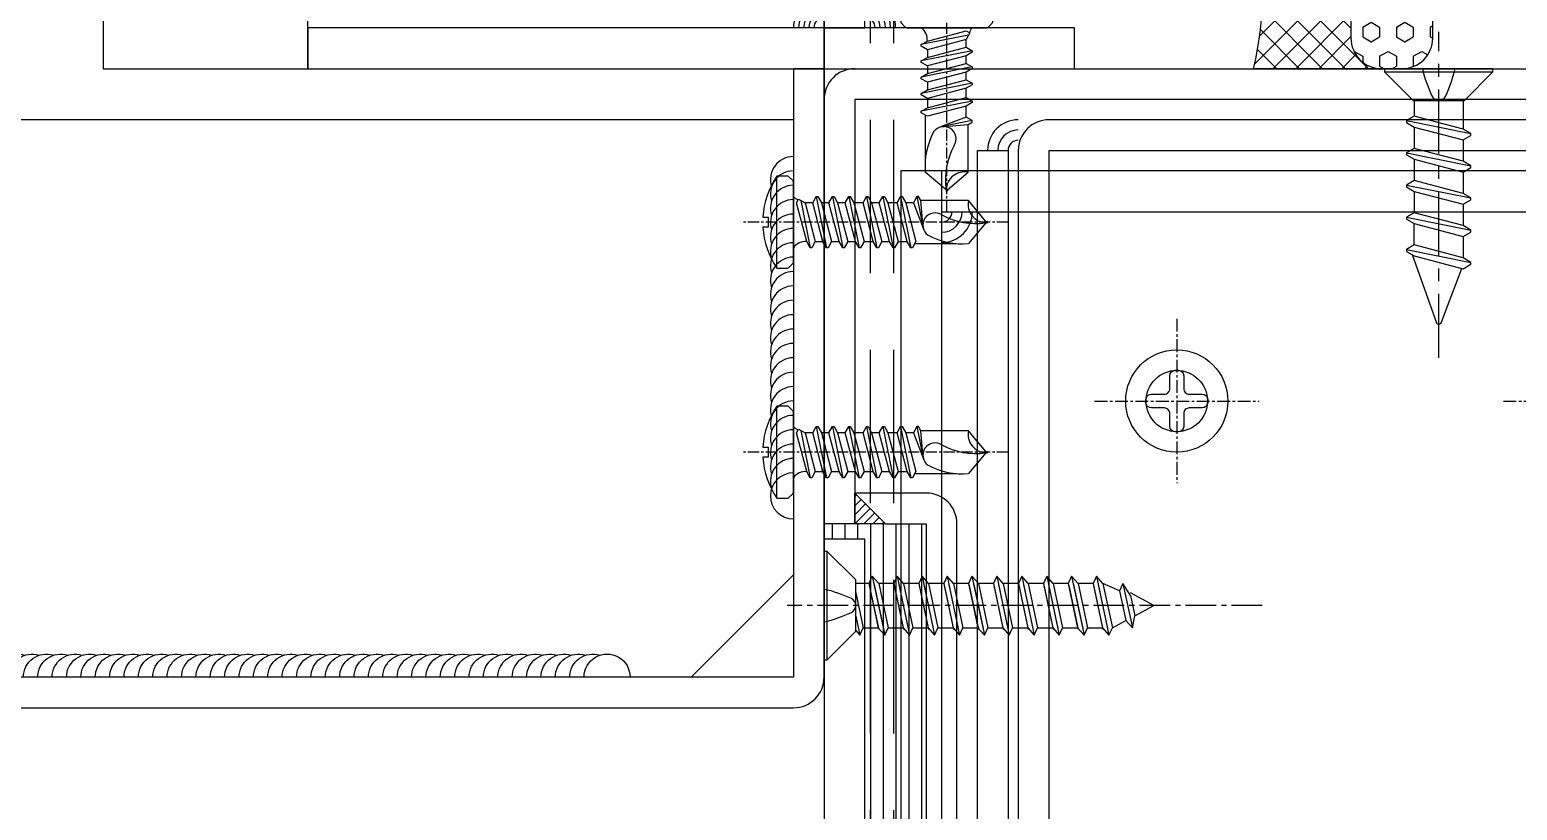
# Model space of a CAD drawing. Extents: x -3378 to 102197, y -3799 to 48702.
# Drawn here: x 58868.9 to 59014.4, y 32145.6 to 32221.9 of the extents above; entities that cross this region are included whole.
import ezdxf

# ---------------------------------------------------------------- set-up
doc = ezdxf.new("R2010")
doc.units = 0
for name, pattern in [('CEN1', [9, 6, -1, 1, -1]), ('CENTER', [2, 1.25, -0.25, 0.25, -0.25]), ('HIDDEN', [0.375, 0.25, -0.125])]:
    doc.linetypes.add(name, pattern=pattern)
for name, color, linetype in [('24WELD', 55, 'Continuous'), ('ARR', 6, 'Continuous'), ('BCM-draft', 252, 'Continuous'), ('CENTER', 4, 'CENTER'), ('CL', 14, 'CENTER'), ('填縫物 SEALANT', 1, 'Continuous'), ('泡棉', 8, 'Continuous'), ('矽利康', 9, 'Continuous'), ('螺絲 固定五金 FASTENERS', 124, 'Continuous'), ('螺絲、螺栓', 4, 'Continuous'), ('視覺模型鋁擠型暫替', 4, 'Continuous'), ('視覺模型鋁擠型暫替-RefEdit0', 4, 'Continuous'), ('金屬面材 METAL PANEL', 2, 'Continuous'), ('隱藏線 HIDDEN', 8, 'HIDDEN')]:
    doc.layers.add(name, color=color, linetype=linetype)

# ---------------------------------------------------------------- blocks, each defined once
blk = doc.blocks.new('*U654')
for centre, end in [((-143.924401620545, 4.666175967334347), 286.3529120053379), ((-141.4257144888547, 4.585165980754586), 286.3529120053379), ((-138.9270273571645, 4.504155994174824), 286.3529120053379), ((-136.4283402254743, 4.423146007595062), 286.3529120053379), ((-133.929653093784, 4.342136021015301), 286.3529120053379), ((-131.4309659620938, 4.26112603443554), 286.3529120053379), ((-128.9322788304036, 4.180116047855778), 286.3529120053379), ((-126.4335916987134, 4.099106061276017), 286.3529120053379), ((-123.9349045670231, 4.018096074696255), 286.3529120053379), ((-121.4362174353329, 3.937086088116495), 286.3529120053379), ((-118.9375303036427, 3.856076101536733), 286.3529120053379), ((-116.4388431719524, 3.775066114956972), 286.3529120053379), ((-113.9401560402622, 3.69405612837721), 286.3529120053379), ((-111.441468908572, 3.613046141797449), 286.3529120053379), ((-108.9427817768818, 3.532036155217687), 286.3529120053379), ((-106.4440946451915, 3.451026168637926), 286.3529120053379), ((-103.9454075135013, 3.370016182058165), 286.3529120053379), ((-101.4467203818111, 3.289006195478403), 286.3529120053379), ((-98.94803325012084, 3.207996208898642), 286.3529120053379), ((-96.44934611843061, 3.12698622231888), 286.3529120053379), ((-93.95065898674038, 3.045976235739119), 286.3529120053379), ((-91.45197185505015, 2.964966249159357), 286.3529120053379), ((-88.95328472335991, 2.883956262579596), 286.3529120053379), ((-86.4545975916697, 2.802946275999834), 286.3529120053379), ((-83.95591045997946, 2.721936289420073), 286.3529120053379), ((-81.45722332828923, 2.640926302840312), 286.3529120053379), ((-78.958536196599, 2.55991631626055), 286.3529120053379), ((-76.45984906490877, 2.478906329680789), 286.3529120053379), ((-73.96116193321855, 2.397896343101027), 286.3529120053379), ((-71.46247480152832, 2.316886356521266), 286.3529120053379), ((-68.96378766983808, 2.235876369941504), 286.3529120053379), ((-66.46510053814785, 2.154866383361743), 286.3529120053379), ((-63.96641340645761, 2.073856396781982), 286.3529120053379), ((-61.46772627476739, 1.99284641020222), 286.3529120053379), ((-58.96903914307716, 1.911836423622459), 286.3529120053379), ((-56.47035201138693, 1.830826437042697), 286.3529120053379), ((-53.9716648796967, 1.749816450462936), 286.3529120053379), ((-51.47297774800647, 1.668806463883174), 286.3529120053379), ((-48.97429061631624, 1.587796477303413), 286.3529120053379), ((-46.47560348462601, 1.506786490723651), 286.3529120053379), ((-43.97691635293578, 1.42577650414389), 286.3529120053379), ((-41.47822922124555, 1.344766517564129), 286.3529120053379), ((-38.97954208955532, 1.263756530984367), 286.3529120053379), ((-36.4808549578651, 1.182746544404606), 286.3529120053379), ((-33.98216782617487, 1.101736557824844), 286.3529120053379), ((-31.48348069448464, 1.020726571245083), 286.3529120053379), ((-28.98479356279441, 0.9397165846653214), 286.3529120053379), ((-26.48610643110418, 0.8587065980855598), 286.3529120053379), ((-23.98741929941395, 0.7776966115057985), 286.3529120053379), ((-21.48873216772372, 0.696686624926037), 286.3529120053378), ((-18.99004503603349, 0.6156766383462756), 286.3529120053378), ((-16.49135790434326, 0.5346666517665141), 286.3529120053378), ((-13.99267077265303, 0.4536566651867527), 286.3529120053378), ((-11.4939836409628, 0.3726466786069912), 286.3529120053378), ((-8.99529650927257, 0.2916366920272297), 286.3529120053378), ((-6.496609377582341, 0.2106267054474683), 286.3529120053378), ((-3.997922245892112, 0.1296167188677066), 358.1430628016456)]:
    blk.add_arc(centre, 4.000022847185881, 178.1430628016456, end)
blk = doc.blocks.new('*U655')
for centre, end in [((-0.129616319708007, -3.997922258833257), 88.1430685221586), ((-0.2106260568143815, -6.496609398611655), 16.35291772585082), ((-0.2916357939207557, -8.995296538390054), 16.35291772585083), ((-0.4536552681335039, -13.99267081794685), 16.35291772585083), ((-0.3726455310271298, -11.49398367816845), 16.35291772585083), ((-0.5346650052398781, -16.49135795772525), 16.35291772585078), ((-0.6156747423462522, -18.99004509750365), 16.35291772585078), ((-0.6966844794526265, -21.48873223728205), 16.35291772585078), ((-0.7776942165590005, -23.98741937706045), 16.35291772585088), ((-0.8587039536653748, -26.48610651683884), 16.35291772585088), ((-0.9397136907717488, -28.98479365661724), 16.35291772585088), ((-1.020723427878123, -31.48348079639565), 16.35291772585088), ((-1.101733164984497, -33.98216793617404), 16.35291772585088), ((-1.182742902090871, -36.48085507595244), 16.35291772585088), ((-1.263752639197246, -38.97954221573084), 16.35291772585088), ((-1.34476237630362, -41.47822935550924), 16.35291772585088), ((-1.425772113409994, -43.97691649528764), 16.35291772585088), ((-1.506781850516368, -46.47560363506604), 16.35291772585088), ((-1.587791587622742, -48.97429077484443), 16.35291772585088), ((-1.668801324729116, -51.47297791462283), 16.35291772585088), ((-1.749811061835491, -53.97166505440123), 16.35291772585088), ((-1.830820798941865, -56.47035219417963), 16.35291772585088), ((-1.911830536048239, -58.96903933395803), 16.35291772585088)]:
    blk.add_arc(centre, 4.000022847185881, 268.1430685221586, end)
blk = doc.blocks.new('A$C20AE7E0D')
at = {"layer": 'ARR', "color": 0, "linetype": 'ByBlock', "ltscale": 0.3}
for p, q in [((-1.614378162095591, -4.5), (-1.614378162095591, 4.5)), ((0.5000000000001137, 2.244422407649836), (1.143967953256265, 1.900000000000091)), ((0.7224707390047342, 2.125435263690406), (1.647557791742315, -2.499999999999773)), ((1.891147630228602, 1.900000000000546), (1.143967953256265, 1.900000000000546)), ((2.237557791742233, 2.5), (3.237557791742233, -2.499999999999773)), ((3.48114763022852, 1.900000000000546), (2.733967953255956, 1.900000000000546)), ((3.827557791742151, 2.5), (4.827557791742151, -2.499999999999773)), ((5.071147630228438, 1.900000000000546), (4.323967953255874, 1.900000000000546)), ((5.41755779174207, 2.5), (6.41755779174207, -2.499999999999773)), ((6.811147630228675, 1.900000000000546), (5.913967953255792, 1.900000000000546)), ((7.157557791742306, 2.5), (8.157557791742306, -2.499999999999773)), ((8.401147630228593, 1.900000000000546), (7.653967953256256, 1.900000000000546)), ((8.747557791742224, 2.5), (9.747557791742224, -2.499999999999773)), ((10.14114763022883, 1.900000000000546), (9.243967953256174, 1.900000000000546)), ((10.48755779174246, 2.5), (11.48755779174246, -2.499999999999545)), ((11.73114763022875, 1.900000000000546), (10.98396795325641, 1.900000000000546)), ((12.07755779174238, 2.5), (12.69755779174227, -0.5999999999985448)), ((17.12180073764455, 2.100000000000364), (12.45849789941838, 2.100000000000364)), ((18.82970788633895, 0.06459551972625377), (17.12180073764432, 2.100000000000364)), ((18.82970788633895, 0.06459551972625377), (18.94999999999993, 0.06459551972625377)), ((18.99999999999989, -0.01459551972516238), (19, 0.01459551972629924)), ((18.82970788633895, -0.06459551972488953), (17.12180073764432, -2.099999999999227)), ((18.82970788633895, -0.06459551972488953), (18.94999999999993, -0.0645955197251169)), ((2.143967953256038, -1.899999999999636), (2.891147630228375, -1.899999999999636)), ((3.733967953255956, -1.899999999999409), (4.481147630228293, -1.899999999999409)), ((5.323967953255874, -1.899999999999409), (6.071147630228211, -1.899999999999409)), ((6.913967953255792, -1.899999999999409), (7.811147630228447, -1.899999999999409)), ((8.653967953256029, -1.899999999999181), (9.401147630228365, -1.899999999999181)), ((10.24396795325595, -1.899999999999181), (11.1411476302286, -1.899999999999181)), ((11.86849789941891, -2.099999999999227), (15.9113291407665, -2.099999999999227))]:
    blk.add_line(p, q, dxfattribs=at)
at = {"layer": 'ARR', "color": 0, "linetype": 'CENTER', "ltscale": 0.87}
blk.add_line((20.99999999999966, 1.364242052659392e-12), (-5.099999999999795, -4.547473508864641e-13), dxfattribs=at)
at = {"layer": 'ARR', "color": 0, "linetype": 'ByBlock', "ltscale": 0.3}
blk.add_lwpolyline([(-2.984274325682122, -0.5013597977817881, 0.134475761110609), (-1.614378162095591, -4.5), (-0.5828427124754398, -4.5, 0.1989123673816711), (-0.4414213562363329, -4.441421356238379), (-0.05857864376366706, -4.05857864377117, 0.1989123673815383), (1.13686837721616e-13, -3.917157287532973), (-1.13686837721616e-13, 3.917157287532973, 0.1989123673815383), (-0.05857864376366706, 4.05857864377117), (-0.4414213562363329, 4.441421356238379, 0.1989123673816711), (-0.5828427124754398, 4.5), (-1.614378162095591, 4.5, 0.1345624558432728), (-2.984444633365001, 0.4986402022179846), (-2.484359711335514, 0.4986402022184393), (-2.484359711335514, -0.5013597977820154), (-2.984359711335514, -0.5013597977817881)], format="xyb", dxfattribs=at)
blk.add_lwpolyline([(1.143967953256265, 1.900000000000091), (2.143967953256265, -1.900000000000091), (1.797557791742634, -2.499999999999773), (1.647557791742315, -2.499999999999773), (1.301147630228684, -1.899999999999864), (0.3011476302286837, 1.900000000000091), (0.5000000000001137, 2.244422407649836)], dxfattribs=at)
for points in [[(3.237557791742233, -2.499999999999773), (2.891147630228602, -1.899999999999864), (1.891147630228602, 1.900000000000091), (2.237557791742233, 2.5), (2.387557791742552, 2.5), (2.733967953256183, 1.900000000000091), (3.733967953256183, -1.900000000000091), (3.387557791742552, -2.499999999999773)], [(4.827557791742151, -2.499999999999773), (4.48114763022852, -1.899999999999864), (3.48114763022852, 1.900000000000091), (3.827557791742151, 2.5), (3.97755779174247, 2.5), (4.323967953256101, 1.900000000000091), (5.323967953256101, -1.900000000000091), (4.97755779174247, -2.499999999999773)], [(6.41755779174207, -2.499999999999773), (6.071147630228438, -1.899999999999864), (5.071147630228438, 1.900000000000091), (5.41755779174207, 2.5), (5.567557791742388, 2.5), (5.913967953256019, 1.900000000000091), (6.913967953256019, -1.900000000000091), (6.567557791742388, -2.499999999999773)], [(8.157557791742306, -2.499999999999773), (7.811147630228675, -1.899999999999864), (6.811147630228675, 1.900000000000091), (7.157557791742306, 2.5), (7.307557791742624, 2.5), (7.653967953256256, 1.900000000000318), (8.653967953256256, -1.899999999999864), (8.307557791742624, -2.499999999999773)], [(9.747557791742224, -2.499999999999773), (9.401147630228593, -1.899999999999864), (8.401147630228593, 1.900000000000091), (8.747557791742224, 2.5), (8.897557791742543, 2.5), (9.243967953256174, 1.900000000000318), (10.24396795325617, -1.899999999999864), (9.897557791742543, -2.499999999999773)], [(11.48755779174246, -2.499999999999545), (11.14114763022883, -1.899999999999864), (10.14114763022883, 1.900000000000318), (10.48755779174246, 2.5), (10.63755779174278, 2.500000000000227), (10.98396795325641, 1.900000000000318), (11.98396795325641, -1.899999999999864), (11.63755779174278, -2.499999999999773)], [(12.07755779174238, 2.5), (11.73114763022875, 1.900000000000318), (12.69755779174227, -0.5999999999987722), (12.45849789941838, 2.100000000000364), (12.2275577917427, 2.500000000000227)]]:
    blk.add_lwpolyline(points, close=True, dxfattribs=at)
for centre, radius, start, end in [((0.6660089802537641, 3.065593282392911), 0.8737641116833674, 220.3388380439278, 257.7801565603932), ((18.90298868758782, 1.749307846896272), 1.815383017236646, 168.8616899811593, 267.6865368398384), ((13.85648804368407, -0.2887433998525921), 1.199999999999948, 56.15201706045787, 236.1520170604578), ((17.8533441475945, 6.87552036030911), 7.008458787681129, 241.6457726842255, 278.0080475836313), ((18.94999999999993, 0.01459551972629924), 0.05, 0, 90), ((16.51656493920518, 4.882276434439063), 7.008458787681129, 241.6457726842255, 274.9541140896979), ((18.94999999999993, -0.01459551972516238), 0.05, 270, 0), ((1.172007310213303, -3.344657880066279), 1.444661922233362, 84.73115169675211, 144.2199580858289)]:
    blk.add_arc(centre, radius, start, end, dxfattribs=at)
blk = doc.blocks.new('*U77')
at = {"color": 0, "linetype": 'ByBlock'}
blk.add_blockref('A$C20AE7E0D', (0, 0), dxfattribs=at)
blk = doc.blocks.new('組件01')
at = {"layer": '金屬面材 METAL PANEL', "linetype": 'Continuous'}
blk.add_line((-2.999999326886609, 13.00000000011642), (-12.99999932691571, 3.000000000116415), dxfattribs=at)
blk.add_lwpolyline([(-2.999996763610397, 62.49999629077502), (-2.999999844716513, 3.000000000116415), (-110.0000000000728, 3.000000000116415), (-110.0000000000728, 1.164153218269348e-10), (-2.999999844716513, 1.164153218269348e-10, 0.4142135472060882), (1.552834874019027e-07, 2.999999844760168), (3.236389602534473e-06, 62.49999613547698)], format="xyb", close=True, dxfattribs=at)
blk.add_lwpolyline([(-2.999996763668605, 57.49999613547698), (-105.0000000000728, 57.49999613547698), (-105.0000000000728, 3.000000000116415)], dxfattribs=at)
at = {"layer": '24WELD', "zscale": 0.5625}
for name, p, xscale, yscale, rotation in [('*U655', (-2.999999326872057, 18.47654707962647), 0.5625, 0.5625, 181.8569201425871), ('*U654', (-18.97392538377608, 3.000000000116415), -0.5625000000000022, 0.5625000000000022, 178.1430628016457)]:
    blk.add_blockref(name, p, dxfattribs=dict(at, xscale=xscale, yscale=yscale, rotation=rotation))
at = {"layer": '螺絲 固定五金 FASTENERS'}
for p in [(-2.999996763668605, 47.4988620581571), (-2.999996763668605, 24.9988620581571)]:
    blk.add_blockref('*U77', p, dxfattribs=at)
blk = doc.blocks.new('A$C4E2A2353')
at = {"layer": 'ARR', "color": 0, "linetype": 'ByBlock', "ltscale": 0.3}
for p, q in [((0.2999999999990988, -5.300000000000161), (0.2999999999990988, 5.300000000000203)), ((3.099999999999053, -2.499999999999979), (3.099999999999053, 2.500000000000021)), ((4.384925823997548, 2.154337919999339), (3.099999999999057, 2.154337919999339)), ((4.712154879999218, 2.87404992000123), (4.384925823997548, 2.154337919999339)), ((4.384925823997548, 2.154337919999339), (5.298480255999095, -2.163934080001095)), ((4.426034319098619, 1.960022554516431), (5.339588751096528, -2.358249445484002)), ((5.344541823997645, 2.154337919999339), (4.712154879999218, 2.87404992000123)), ((4.712154879999218, 2.87404992000123), (5.93086720000116, -2.883646079999348)), ((4.885594240717694, 2.057245009045833), (5.799148672715603, -2.261026990954601)), ((6.822350463997793, 2.154337919999339), (5.344541823997645, 2.154337919999339)), ((5.344541823997645, 2.154337919999339), (6.258096255999192, -2.163934080001095)), ((5.344541823997645, 2.154337919999339), (6.258096255999192, -2.163934080001095)), ((7.149579519999463, 2.87404992000123), (6.822350463997793, 2.154337919999339)), ((6.822350463997793, 2.154337919999339), (7.73590489599934, -2.163934080001095)), ((6.863458959095226, 1.960022554516431), (7.777013391096773, -2.358249445484002)), ((7.78196646399789, 2.154337919999339), (7.149579519999463, 2.87404992000123)), ((7.149579519999463, 2.87404992000123), (8.368291840001405, -2.883646079999348)), ((7.323018880717939, 2.057245009045833), (8.236573312715848, -2.261026990954601)), ((9.259775103998038, 2.154337919999339), (7.78196646399789, 2.154337919999339)), ((7.78196646399789, 2.154337919999339), (8.695520895999437, -2.163934080001095)), ((7.78196646399789, 2.154337919999339), (8.695520895999437, -2.163934080001095)), ((9.587004159999708, 2.87404992000123), (9.259775103998038, 2.154337919999339)), ((9.259775103998038, 2.154337919999339), (10.17332953599959, -2.163934080001095)), ((9.30088359909547, 1.960022554516431), (10.21443803109702, -2.358249445484002)), ((10.21939110399813, 2.154337919999339), (9.587004159999708, 2.87404992000123)), ((9.587004159999708, 2.87404992000123), (10.80571647999801, -2.883646079999348)), ((9.760443520718184, 2.057245009045833), (10.67399795271609, -2.261026990954601)), ((11.69719974399828, 2.154337919999335), (10.21939110399813, 2.154337919999339)), ((10.21939110399813, 2.154337919999339), (11.13294553599968, -2.163934080001095)), ((10.21939110399813, 2.154337919999339), (11.13294553599968, -2.163934080001095)), ((12.02442879999995, 2.874049920001227), (11.69719974399828, 2.154337919999335)), ((11.69719974399828, 2.154337919999335), (12.61075417599983, -2.163934080001095)), ((11.73830823909572, 1.960022554516428), (12.65186267109726, -2.358249445484002)), ((12.65681574399838, 2.154337919999335), (12.02442879999995, 2.874049920001227)), ((12.02442879999995, 2.874049920001227), (13.24314111999826, -2.883646079999348)), ((12.19786816071843, 2.057245009045829), (13.11142259271634, -2.261026990954601)), ((14.13462438399853, 2.154337919999335), (12.65681574399838, 2.154337919999335)), ((12.65681574399838, 2.154337919999335), (13.57037017599993, -2.163934080001095)), ((12.65681574399838, 2.154337919999335), (13.57037017599993, -2.163934080001095)), ((14.4618534400002, 2.874049920001227), (14.13462438399853, 2.154337919999335)), ((14.13462438399853, 2.154337919999335), (15.04817881600007, -2.163934080001095)), ((14.1757328790996, 1.960022554516428), (15.08928731109751, -2.358249445484002)), ((15.09424038399862, 2.154337919999335), (14.4618534400002, 2.874049920001227)), ((14.4618534400002, 2.874049920001227), (15.6805657599985, -2.883646079999348)), ((14.63529280071867, 2.057245009045829), (15.54884723271658, -2.261026990954601)), ((16.57204902399877, 2.154337919999335), (15.09424038399862, 2.154337919999335)), ((15.09424038399862, 2.154337919999335), (16.00779481600017, -2.163934080001095)), ((15.09424038399862, 2.154337919999335), (16.00779481600017, -2.163934080001095)), ((16.89927808000044, 2.874049920001227), (16.57204902399877, 2.154337919999335)), ((16.57204902399877, 2.154337919999335), (17.48560345600032, -2.163934080001095)), ((16.61315751909984, 1.960022554516428), (17.52671195109775, -2.358249445484002)), ((17.53166502399887, 2.154337919999335), (16.89927808000044, 2.874049920001227)), ((16.89927808000044, 2.874049920001227), (18.11799039999875, -2.883646079999348)), ((17.07271744071892, 2.057245009045829), (17.98627187271683, -2.261026990954601)), ((19.00947366399902, 2.154337919999335), (17.53166502399887, 2.154337919999335)), ((17.53166502399887, 2.154337919999335), (18.44521945600042, -2.163934080001095)), ((17.53166502399887, 2.154337919999335), (18.44521945600042, -2.163934080001095)), ((19.33670272000069, 2.874049920001227), (19.00947366399902, 2.154337919999335)), ((19.00947366399902, 2.154337919999335), (19.92302809600056, -2.163934080001095)), ((19.05058215910009, 1.960022554516428), (19.964136591098, -2.358249445484002)), ((19.96908966399911, 2.154337919999335), (19.33670272000069, 2.874049920001227)), ((19.33670272000069, 2.874049920001227), (20.55541503999899, -2.883646079999348)), ((19.51014208071916, 2.057245009045829), (20.42369651271707, -2.261026990954601)), ((21.44689830399926, 2.154337919999335), (19.96908966399911, 2.154337919999335)), ((19.96908966399911, 2.154337919999335), (20.88264409600066, -2.163934080001095)), ((19.96908966399911, 2.154337919999335), (20.88264409600066, -2.163934080001095)), ((21.77412736000093, 2.874049920001227), (21.44689830399926, 2.154337919999336)), ((21.77412736000093, 2.874049920001227), (21.44689830399926, 2.154337919999335)), ((21.44689830399926, 2.154337919999336), (22.36045273600081, -2.163934080001098)), ((21.44689830399926, 2.154337919999335), (22.36045273600081, -2.163934080001095)), ((21.48800679910033, 1.960022554516429), (22.40156123109824, -2.358249445484005)), ((21.48800679910033, 1.960022554516428), (22.40156123109824, -2.358249445484002)), ((22.40651430399936, 2.154337919999336), (21.77412736000093, 2.874049920001227)), ((21.77412736000093, 2.874049920001227), (22.99283967999924, -2.883646079999351)), ((22.40651430399936, 2.154337919999335), (21.77412736000093, 2.874049920001227)), ((21.77412736000093, 2.874049920001227), (22.99283968000287, -2.883646079999348)), ((21.94756672071941, 2.05724500904583), (22.86112115271732, -2.261026990954604)), ((21.94756672071941, 2.057245009045829), (22.86112115271732, -2.261026990954601)), ((23.88432294399951, 2.154337919999329), (22.40651430399936, 2.154337919999336)), ((22.40651430399936, 2.154337919999336), (23.32006873600091, -2.163934080001098)), ((23.88432294399951, 2.154337919999335), (22.40651430399936, 2.154337919999335)), ((22.40651430399936, 2.154337919999335), (23.32006873600091, -2.163934080001095)), ((22.40651430399936, 2.154337919999336), (23.32006873600091, -2.163934080001098)), ((22.40651430399936, 2.154337919999335), (23.32006873600091, -2.163934080001095)), ((24.21155200000118, 2.87404992000122), (23.88432294399951, 2.154337919999329)), ((24.21155200000118, 2.874049920001227), (23.88432294399951, 2.154337919999335)), ((23.88432294399951, 2.154337919999329), (24.79787737600106, -2.163934080001105)), ((23.88432294399951, 2.154337919999335), (24.79787737600105, -2.163934080001095)), ((23.92543143910058, 1.960022554516429), (24.83898587109849, -2.358249445484012)), ((23.92543143909694, 1.960022554516428), (24.83898587109849, -2.358249445484002)), ((24.84393894399961, 2.154337919999329), (24.21155200000118, 2.87404992000122)), ((24.21155200000118, 2.87404992000122), (25.43026431999949, -2.883646079999358)), ((24.8439389439996, 2.154337919999335), (24.21155200000118, 2.874049920001227)), ((24.21155200000118, 2.874049920001227), (25.43026431999948, -2.883646079999348)), ((24.38499136071965, 2.057245009045823), (25.29854579271757, -2.261026990954611)), ((24.38499136071965, 2.057245009045829), (25.29854579271756, -2.261026990954601)), ((26.32174758399976, 2.154337919999329), (24.84393894399961, 2.154337919999329)), ((24.84393894399961, 2.154337919999329), (25.75749337600116, -2.163934080001105)), ((26.32174758399975, 2.154337919999335), (24.8439389439996, 2.154337919999335)), ((24.8439389439996, 2.154337919999335), (25.75749337600115, -2.163934080001098)), ((24.84393894399961, 2.154337919999329), (25.75749337600116, -2.163934080001105)), ((24.8439389439996, 2.154337919999335), (25.75749337600115, -2.163934080001098)), ((26.64897664000143, 2.87404992000122), (26.32174758399976, 2.154337919999329)), ((26.64897664000142, 2.874049920001227), (26.32174758399975, 2.154337919999335)), ((26.32174758399976, 2.154337919999329), (27.23530201600131, -2.163934080001105)), ((26.32174758399975, 2.154337919999335), (27.2353020160013, -2.163934080001098)), ((26.36285607910083, 1.960022554516422), (27.27641051109874, -2.358249445484012)), ((26.36285607909718, 1.960022554516428), (27.27641051109873, -2.358249445484006)), ((27.28136358399986, 2.154337919999329), (26.64897664000143, 2.87404992000122)), ((26.64897664000143, 2.87404992000122), (27.86768895999973, -2.883646079999358)), ((27.28136358399985, 2.154337919999335), (26.64897664000142, 2.874049920001227)), ((26.64897664000142, 2.874049920001227), (27.86768895999973, -2.883646079999352)), ((26.8224160007199, 2.057245009045823), (27.73597043271781, -2.261026990954611)), ((26.8224160007199, 2.057245009045829), (27.73597043271781, -2.261026990954605)), ((28.90887232000075, 1.449020160003806), (27.28136358399986, 2.154337919999329)), ((27.28136358399986, 2.154337919999329), (28.1949180160014, -2.163934080001105)), ((27.28136358399985, 2.154337919999335), (28.1949180160014, -2.163934080001098)), ((27.28136358399986, 2.154337919999329), (28.1949180160014, -2.163934080001105)), ((27.28136358399985, 2.154337919999335), (28.1949180160014, -2.163934080001098)), ((29.23610137600242, 2.168732160002059), (28.90887232000075, 1.449020160003806)), ((29.95965183999994, 0.9903237119997579), (29.23610137600242, 2.168732160002059)), ((29.23610137600242, 2.168732160002059), (30.15637312000087, -2.178328320000197)), ((3.099999999999057, 1.242702720001066), (3.820671615998947, -2.163934079997457)), ((28.90887232000075, 1.449020160003806), (29.52398617600245, -1.458616319998305)), ((32.25313408000199, 1.84119386403836e-12), (29.95965183999994, 1.249420032001603)), ((29.95965183999994, 0.9903237119997579), (30.38668096000089, -1.000879487999533)), ((32.26273024000017, -0.004798079999068783), (32.25313408000199, 1.84119386403836e-12)), ((3.099999999999057, -1.024869888000435), (3.493442559997277, -2.883646079999348)), ((30.15637312000087, -2.178328320000197), (30.38668096000089, -1.000879487999533)), ((30.38668096000089, -1.000879487999533), (32.25313408000199, -0.00959615999997876)), ((32.25313408000199, -0.00959615999997876), (32.26273024000017, -0.004798079999068783)), ((3.099999999999057, -2.435505407998757), (3.493442559997277, -2.883646079999348)), ((3.493442559997277, -2.883646079999348), (3.820671615998947, -2.163934079997457)), ((3.820671615998947, -2.163934079997457), (5.298480255999095, -2.163934080001095)), ((5.298480255999095, -2.163934080001095), (5.93086720000116, -2.883646079999348)), ((5.93086720000116, -2.883646079999348), (6.258096255999192, -2.163934080001095)), ((6.258096255999192, -2.163934080001095), (7.73590489599934, -2.163934080001095)), ((7.73590489599934, -2.163934080001095), (8.368291840001405, -2.883646079999348)), ((8.368291840001405, -2.883646079999348), (8.695520895999437, -2.163934080001095)), ((8.695520895999437, -2.163934080001095), (10.17332953599959, -2.163934080001095)), ((10.17332953599959, -2.163934080001095), (10.80571647999801, -2.883646079999348)), ((10.80571647999801, -2.883646079999348), (11.13294553599968, -2.163934080001095)), ((11.13294553599968, -2.163934080001095), (12.61075417599983, -2.163934080001095)), ((12.61075417599983, -2.163934080001095), (13.24314111999826, -2.883646079999348)), ((13.24314111999826, -2.883646079999348), (13.57037017599993, -2.163934080001095)), ((13.57037017599993, -2.163934080001095), (15.04817881600007, -2.163934080001095)), ((15.04817881600007, -2.163934080001095), (15.6805657599985, -2.883646079999348)), ((15.6805657599985, -2.883646079999348), (16.00779481600017, -2.163934080001095)), ((16.00779481600017, -2.163934080001095), (17.48560345600032, -2.163934080001095)), ((17.48560345600032, -2.163934080001095), (18.11799039999875, -2.883646079999348)), ((18.11799039999875, -2.883646079999348), (18.44521945600042, -2.163934080001095)), ((18.44521945600042, -2.163934080001095), (19.92302809600056, -2.163934080001095)), ((19.92302809600056, -2.163934080001095), (20.55541503999899, -2.883646079999348)), ((20.55541503999899, -2.883646079999348), (20.88264409600066, -2.163934080001095)), ((20.88264409600066, -2.163934080001095), (22.36045273600081, -2.163934080001095)), ((22.36045273600081, -2.163934080001098), (22.99283967999924, -2.883646079999351)), ((22.36045273600081, -2.163934080001095), (22.99283968000287, -2.883646079999348)), ((22.99283967999924, -2.883646079999351), (23.32006873600091, -2.163934080001098)), ((22.99283968000287, -2.883646079999348), (23.32006873600091, -2.163934080001095)), ((23.32006873600091, -2.163934080001098), (24.79787737600106, -2.163934080001105)), ((23.32006873600091, -2.163934080001095), (24.79787737600105, -2.163934080001095)), ((24.79787737600106, -2.163934080001105), (25.43026431999949, -2.883646079999358)), ((24.79787737600105, -2.163934080001095), (25.43026431999948, -2.883646079999348)), ((25.43026431999949, -2.883646079999358), (25.75749337600116, -2.163934080001105)), ((25.43026431999948, -2.883646079999348), (25.75749337600115, -2.163934080001098)), ((25.75749337600116, -2.163934080001105), (27.23530201600131, -2.163934080001105)), ((25.75749337600115, -2.163934080001098), (27.2353020160013, -2.163934080001098)), ((27.23530201600131, -2.163934080001105), (27.86768895999973, -2.883646079999358)), ((27.2353020160013, -2.163934080001098), (27.86768895999973, -2.883646079999352)), ((27.86768895999973, -2.883646079999358), (28.1949180160014, -2.163934080001105)), ((27.86768895999973, -2.883646079999352), (28.1949180160014, -2.163934080001098)), ((28.1949180160014, -2.163934080001105), (29.52398617600245, -1.458616319998305)), ((29.52398617600245, -1.458616319998305), (30.15637312000087, -2.178328320000197))]:
    blk.add_line(p, q, dxfattribs=at)
at = {"layer": 'ARR', "color": 0, "linetype": 'CEN1', "ltscale": 0.5}
blk.add_line((42.85695527498606, 2.027699011107732e-12), (-3.619793615716503, -2.460377433245883e-13), dxfattribs=at)
at = {"layer": 'ARR', "color": 0, "linetype": 'ByBlock', "ltscale": 0.3}
blk.add_lwpolyline([(3.099999999999053, 2.500000000000021), (0.2999999999990988, 5.300000000000203), (-8.557599073810707e-13, 5.300000000000203), (-8.557599073810707e-13, -5.300000000000161), (0.2999999999990988, -5.300000000000161), (3.099999999999053, -2.499999999999979)], dxfattribs=at)
blk.add_lwpolyline([(-8.557599073810707e-13, -1.60699999999995, 0.04805415009579463), (2.666999999999061, -0.6759999999999096, 0.2924279465921983), (3.099999999999053, 2.131628207280301e-14, 0.2924279465921983), (2.666999999999061, 0.6759999999999522, 0.04805415009579463), (-8.557599073810707e-13, 1.606999999999992, 0.04805415009579463)], format="xyb", dxfattribs=at)
blk = doc.blocks.new('*U920')
at = {"layer": '螺絲、螺栓', "color": 0, "linetype": 'ByBlock', "xscale": -1, "rotation": 180}
blk.add_blockref('A$C4E2A2353', (0, 0), dxfattribs=at)
blk = doc.blocks.new('*U35')
blk.add_lwpolyline([(1.217609162639787, 0.6764495348005598), (2.47938971916262, 0.6764495348006111, -0.398336083706411), (3.019745509789468, 0.1647748580655159, -0.02726262668223606), (3.019745509787827, -0.1647748580640491, -0.398336083706411), (2.479389719162518, -0.6764495347992981), (1.217609162639787, -0.6764495347990931, 0.4142135623730951), (0.6764495347997818, -1.217609162639149), (0.6764495347998843, -2.47938971916147, -0.3983360837064222), (0.1647748580647891, -3.019745509788728, -0.02726262668219783), (-0.1647748580645708, -3.019745509792214, -0.3983360837064605), (-0.6764495347999736, -2.479389719166853), (-0.6764495347999736, -1.217609162639252, 0.4142135623730951), (-1.217609162639876, -0.6764495347993494), (-2.479389719164658, -0.6764495347992981, -0.3983360837064351), (-3.019745509789864, -0.1647748580641517, -0.02726262668221049), (-3.019745509789352, 0.1647748580653621, -0.398336083706435), (-2.479389719164555, 0.6764495348006111), (-1.217609162639876, 0.6764495348005598, 0.4142135623730951), (-0.6764495347999736, 1.217609162640616), (-0.6764495347999736, 2.479389719162834, -0.3983360837064223), (-0.1647748580647759, 3.019745509788093, -0.02726262668219944), (0.1647748580644815, 3.019745509790143, -0.3983360837064605), (0.6764495347999869, 2.479389719168371), (0.6764495347997818, 1.217609162640513, 0.4142135623730951)], format="xyb", close=True)
blk.add_circle((4.680630337024848e-13, 6.821210263296962e-13), 5.000000000625108)
at = {"layer": 'CL'}
for p, q in [((5.791152175650071e-14, 8.044236375361205), (5.791152175650071e-14, -8.04423637536107)), ((-8.04423637536067, 6.821210263296962e-13), (8.044236375361605, 6.821210263296962e-13))]:
    blk.add_line(p, q, dxfattribs=at)
blk = doc.blocks.new('圓孔6mm')
at = {"layer": '視覺模型鋁擠型暫替', "color": 6, "linetype": 'Continuous'}
blk.add_circle((0, 0), 3, dxfattribs=at)
at = {"layer": 'BCM-draft'}
blk.add_blockref('*U35', (0, 0), dxfattribs=at)
blk = doc.blocks.new('上下水槽合併托架用')
at = {"layer": '視覺模型鋁擠型暫替-RefEdit0', "color": 7}
for centre, radius, start, end in [((-129.9999495747616, -4.000000082072802), 1, 270.0000000800413, 0), ((-129.9999495747616, -4.000000082072802), 2, 270.0000000800413, 0), ((-129.9999495747616, -4.000000082072802), 3, 270.0000000800413, 0), ((-4.000000005529728, -4.000000082072802), 3, 180, 269.9999999199587), ((-4.000000005529728, -4.000000082072802), 2, 180, 269.9999999199587), ((-4.000000005529728, -4.000000082072802), 1, 180, 269.9999999199587)]:
    blk.add_arc(centre, radius, start, end, dxfattribs=at)
at = {"layer": '金屬面材 METAL PANEL'}
for p, q in [((-129.9999495802913, -8.207280188798904e-08), (-129.9999494409421, -99.99999982712325)), ((-4, -2.60770320892334e-08), (-3.99999986065086, -99.99999972095247)), ((-129.9999495802913, -4.000000082072802), (-4, -4.000000082072802))]:
    blk.add_line(p, q, dxfattribs=at)
blk.add_lwpolyline([(-133.9999494409421, -99.99999978719279), (1.39349140226841e-07, -99.99999974505045), (0, 0), (-133.9999495802913, -4.21423465013504e-08)], close=True, dxfattribs=at)
at = {"layer": '視覺模型鋁擠型暫替', "linetype": 'Continuous'}
for p in [(-107.0001592380577, -22.50000004214235, 7.06590412836937e-05), (-67.00015923805768, -22.50000002107117, 7.06590412836937e-05), (-27.00015923805768, -22.5, 7.06590412836937e-05)]:
    blk.add_blockref('圓孔6mm', p, dxfattribs=at)
at = {"layer": '視覺模型鋁擠型暫替', "linetype": 'Continuous', "xscale": -1, "rotation": 180}
for p in [(-107.0001592380577, -77.49999970488716, 7.06590412836937e-05), (-67.00015923805768, -77.49999972595833, 7.06590412836937e-05), (-27.00015923805768, -77.4999997470295, 7.06590412836937e-05)]:
    blk.add_blockref('圓孔6mm', p, dxfattribs=at)
blk = doc.blocks.new('*u927')
at = {"layer": 'CENTER', "color": 0, "ltscale": 5}
blk.add_line((28.28195111498508, -2.046363078989089e-12), (-3.619793615715594, 2.273736754432321e-13), dxfattribs=at)
at = {"layer": '螺絲、螺栓', "color": 0, "linetype": 'ByBlock', "ltscale": 0.2}
for p, q in [((0.2999999999999545, 5.300000000000182), (0.2999999999999545, -5.300000000000182)), ((5.076348155764208, 3.150000000003047), (6.336348155764426, -3.149999999996226)), ((8.226348155763844, 3.150000000003047), (9.486348155764063, -3.149999999996226)), ((11.37634815576348, 3.150000000003047), (12.6363481557637, -3.149999999996226)), ((14.52634815576312, 3.150000000003047), (15.78634815576333, -3.149999999996226)), ((17.67634815576457, 3.150000000003047), (18.93634815576479, -3.149999999996226)), ((3.099999999999909, 2.5), (3.099999999999909, -2.5)), ((3.099999999999909, 2.394000000005462), (4.639871352257614, 2.394000000005462)), ((5.701824959272926, 2.394000000005462), (7.789871352257251, 2.394000000005462)), ((8.851824959272562, 2.394000000005462), (10.93987135225689, 2.394000000005462)), ((12.0018249592722, 2.394000000005462), (14.08987135225652, 2.394000000005462)), ((17.23987135225616, 2.394000000005462), (15.15182495927365, 2.394000000005462)), ((18.17428341312007, 2.614908438015618), (24.83643289508655, 0.2359832703348275)), ((24.8430893854038, -0.2333812908566415), (19.52447777296948, -2.252080692044046)), ((3.099999999999909, -2.393999999998641), (5.899871352256014, -2.393999999998641)), ((6.961824959273144, -2.393999999998641), (9.049871352257469, -2.393999999998641)), ((10.11182495927278, -2.393999999998641), (12.19987135225711, -2.393999999998641)), ((13.26182495927242, -2.393999999998641), (15.34987135225674, -2.393999999998641)), ((16.41182495927387, -2.393999999998641), (18.49987135225638, -2.393999999998641))]:
    blk.add_line(p, q, dxfattribs=at)
blk.add_lwpolyline([(3.099999999999909, -2.5), (0.2999999999999545, -5.300000000000182), (0, -5.300000000000182), (0, 5.300000000000182), (0.2999999999999545, 5.300000000000182), (3.099999999999909, 2.5)], dxfattribs=at)
for points in [[(6.336348155764426, -3.149999999996226), (5.899871352256014, -2.393999999998641), (4.639871352257614, 2.394000000005462), (5.076348155764208, 3.150000000003047), (5.265348155766333, 3.150000000003047), (5.701824959272926, 2.394000000005462), (6.961824959273144, -2.393999999998641), (6.525348155766551, -3.149999999996226)], [(9.486348155764063, -3.149999999996226), (9.049871352257469, -2.393999999998641), (7.789871352257251, 2.394000000005462), (8.226348155763844, 3.150000000003047), (8.415348155765969, 3.150000000003047), (8.851824959272562, 2.394000000005462), (10.11182495927278, -2.393999999998641), (9.675348155766187, -3.149999999996226)], [(12.6363481557637, -3.149999999996226), (12.19987135225711, -2.393999999998641), (10.93987135225689, 2.394000000005462), (11.37634815576348, 3.150000000003047), (11.56534815576561, 3.150000000003047), (12.0018249592722, 2.394000000005462), (13.26182495927242, -2.393999999998641), (12.82534815576582, -3.149999999996226)], [(15.78634815576333, -3.149999999996226), (15.34987135225674, -2.393999999998641), (14.08987135225652, 2.394000000005462), (14.52634815576312, 3.150000000003047), (14.71534815576524, 3.150000000003047), (15.15182495927365, 2.394000000005462), (16.41182495927387, -2.393999999998641), (15.97534815576546, -3.149999999996226)], [(18.93634815576479, -3.149999999996226), (18.49987135225638, -2.393999999998641), (17.23987135225616, 2.394000000005462), (17.67634815576457, 3.150000000003047), (17.8653481557667, 3.150000000003047), (18.30182495927329, 2.394000000005462), (19.56182495927351, -2.393999999998641), (19.1253481557651, -3.149999999996226)]]:
    blk.add_lwpolyline(points, close=True, dxfattribs=at)
blk.add_lwpolyline([(0, 1.606999999999971, -0.04805415009579463), (2.666999999999916, 0.6759999999999309, -0.2924279465921983), (3.099999999999909, 0, -0.2924279465921983), (2.666999999999916, -0.6759999999999309, -0.04805415009579463), (0, -1.606999999999971, -0.04805415009579463)], format="xyb", dxfattribs=at)
blk.add_arc((24.74802533816001, -2.273736754432321e-13), 0.252, 292.162720100723, 69.46229920008344, dxfattribs=at)
blk = doc.blocks.new('*U929')
blk.add_blockref('*u927', (0, 0))
blk = doc.blocks.new('M5x16圓頭自攻')
at = {"layer": 'ARR', "color": 0, "linetype": 'ByBlock', "ltscale": 0.3}
for p, q in [((-1.614378162095591, -4.5), (-1.614378162095591, 4.5)), ((0.5000000000001137, 2.244422407649836), (1.143967953256265, 1.900000000000091)), ((0.7224707390047342, 2.125435263690406), (1.647557791742315, -2.499999999999773)), ((1.891147630228602, 1.900000000000546), (1.143967953256265, 1.900000000000546)), ((2.237557791742233, 2.5), (3.237557791742233, -2.499999999999773)), ((3.48114763022852, 1.900000000000546), (2.733967953255956, 1.900000000000546)), ((3.827557791742151, 2.5), (4.827557791742151, -2.499999999999773)), ((5.071147630228438, 1.900000000000546), (4.323967953255874, 1.900000000000546)), ((5.41755779174207, 2.5), (6.41755779174207, -2.499999999999773)), ((6.811147630228675, 1.900000000000546), (5.913967953255792, 1.900000000000546)), ((7.157557791742306, 2.5), (8.157557791742306, -2.499999999999773)), ((8.401147630228593, 1.900000000000546), (7.653967953256256, 1.900000000000546)), ((8.731147630228701, 1.900000000000337), (7.983967953256364, 1.900000000000337)), ((9.077557791742333, 2.499999999999791), (9.697557791742224, -0.5999999999987539)), ((14.1218007376445, 2.100000000000155), (9.45849789941833, 2.100000000000155)), ((15.82970788633891, 0.06459551972604477), (14.12180073764427, 2.100000000000155)), ((15.82970788633891, 0.06459551972604477), (15.94999999999989, 0.06459551972604477)), ((15.99999999999984, -0.01459551972537138), (15.99999999999995, 0.01459551972609024)), ((15.82970788633891, -0.06459551972509853), (14.12180073764427, -2.099999999999436)), ((15.82970788633891, -0.06459551972509853), (15.94999999999989, -0.0645955197253259)), ((2.143967953256038, -1.899999999999636), (2.891147630228375, -1.899999999999636)), ((3.733967953255956, -1.899999999999409), (4.481147630228293, -1.899999999999409)), ((5.323967953255874, -1.899999999999409), (6.071147630228211, -1.899999999999409)), ((6.913967953255792, -1.899999999999409), (7.811147630228447, -1.899999999999409)), ((8.538497899418608, -2.099999999999436), (12.91132914076645, -2.099999999999436))]:
    blk.add_line(p, q, dxfattribs=at)
at = {"layer": 'ARR', "color": 0, "linetype": 'CENTER', "ltscale": 0.87}
blk.add_line((17.99999999999961, 1.155239098826755e-12), (-5.099999999999795, -4.547473508864641e-13), dxfattribs=at)
at = {"layer": 'ARR', "color": 0, "linetype": 'ByBlock', "ltscale": 0.3}
blk.add_lwpolyline([(-2.984274325682122, -0.5013597977817881, 0.134475761110609), (-1.614378162095591, -4.5), (-0.5828427124754398, -4.5, 0.1989123673816711), (-0.4414213562363329, -4.441421356238379), (-0.05857864376366706, -4.05857864377117, 0.1989123673815383), (1.13686837721616e-13, -3.917157287532973), (-1.13686837721616e-13, 3.917157287532973, 0.1989123673815383), (-0.05857864376366706, 4.05857864377117), (-0.4414213562363329, 4.441421356238379, 0.1989123673816711), (-0.5828427124754398, 4.5), (-1.614378162095591, 4.5, 0.1345624558432728), (-2.984444633365001, 0.4986402022179846), (-2.484359711335514, 0.4986402022184393), (-2.484359711335514, -0.5013597977820154), (-2.984359711335514, -0.5013597977817881)], format="xyb", dxfattribs=at)
blk.add_lwpolyline([(1.143967953256265, 1.900000000000091), (2.143967953256265, -1.900000000000091), (1.797557791742634, -2.499999999999773), (1.647557791742315, -2.499999999999773), (1.301147630228684, -1.899999999999864), (0.3011476302286837, 1.900000000000091), (0.5000000000001137, 2.244422407649836)], dxfattribs=at)
for points in [[(3.237557791742233, -2.499999999999773), (2.891147630228602, -1.899999999999864), (1.891147630228602, 1.900000000000091), (2.237557791742233, 2.5), (2.387557791742552, 2.5), (2.733967953256183, 1.900000000000091), (3.733967953256183, -1.900000000000091), (3.387557791742552, -2.499999999999773)], [(4.827557791742151, -2.499999999999773), (4.48114763022852, -1.899999999999864), (3.48114763022852, 1.900000000000091), (3.827557791742151, 2.5), (3.97755779174247, 2.5), (4.323967953256101, 1.900000000000091), (5.323967953256101, -1.900000000000091), (4.97755779174247, -2.499999999999773)], [(6.41755779174207, -2.499999999999773), (6.071147630228438, -1.899999999999864), (5.071147630228438, 1.900000000000091), (5.41755779174207, 2.5), (5.567557791742388, 2.5), (5.913967953256019, 1.900000000000091), (6.913967953256019, -1.900000000000091), (6.567557791742388, -2.499999999999773)], [(8.157557791742306, -2.499999999999773), (7.811147630228675, -1.899999999999864), (6.811147630228675, 1.900000000000091), (7.157557791742306, 2.5), (7.307557791742624, 2.5), (7.653967953256256, 1.900000000000318), (8.653967953256256, -1.899999999999864), (8.307557791742624, -2.499999999999773)], [(9.077557791742333, 2.499999999999791), (8.731147630228701, 1.900000000000109), (9.697557791742224, -0.5999999999989812), (9.45849789941833, 2.100000000000155), (9.227557791742651, 2.500000000000018)]]:
    blk.add_lwpolyline(points, close=True, dxfattribs=at)
for centre, radius, start, end in [((0.6660089802537641, 3.065593282392911), 0.8737641116833674, 220.3388380439278, 257.7801565603932), ((15.90298868758778, 1.749307846896063), 1.815383017236646, 168.8616899811593, 267.6865368398384), ((10.85648804368402, -0.2887433998528011), 1.199999999999948, 56.15201706045787, 236.1520170604578), ((14.85334414759445, 6.875520360308902), 7.008458787681129, 241.6457726842255, 278.0080475836313), ((15.94999999999989, 0.01459551972609024), 0.05, 0, 90), ((13.51656493920514, 4.882276434438855), 7.008458787681129, 241.6457726842255, 274.9541140896979), ((15.94999999999989, -0.01459551972537138), 0.05, 270, 0), ((1.172007310213303, -3.344657880066279), 1.444661922233362, 84.73115169675211, 144.2199580858289)]:
    blk.add_arc(centre, radius, start, end, dxfattribs=at)
blk = doc.blocks.new('*U255')
blk.add_blockref('M5x16圓頭自攻', (0, 0))
blk = doc.blocks.new('5224')
at = {"layer": '視覺模型鋁擠型暫替', "color": 2, "linetype": 'Continuous'}
for centre, radius, start, end in [((-151093.8606620561, 297894.5234115104, 2.264453269162914e-05), 3, 90, 179.9999987860406), ((-151089.8606646498, 297894.5234115104, 2.264453269162914e-05), 3, 1.213959403263985e-06, 90), ((-151093.8606620561, 297894.5234115104, 2.264453269162914e-05), 2.5, 90, 179.9999987860406), ((-151093.8606620561, 297894.5234115104, 2.264453269162914e-05), 2, 90, 179.9999987860406), ((-151093.8606620561, 297894.5234115104, 2.264453269162914e-05), 1.5, 90, 179.9999987860406), ((-151089.8606646498, 297894.5234115104, 2.264453269162914e-05), 2.5, 1.213959403263985e-06, 90), ((-151089.8606646498, 297894.5234115104, 2.264453269162914e-05), 2, 1.213959403263985e-06, 90), ((-151089.8606646498, 297894.5234115104, 2.264453269162914e-05), 1.5, 1.213959403263985e-06, 90), ((-151093.8606620561, 297894.5234115104, 2.264453269162914e-05), 1, 90, 179.9999987860406), ((-151089.8606646498, 297894.5234115104, 2.264453269162914e-05), 1, 1.213959403263985e-06, 90)]:
    blk.add_arc(centre, radius, start, end, dxfattribs=at)
at = {"layer": '金屬面材 METAL PANEL', "elevation": 2.264453269162914e-05}
for points in [[(-151093.8608039964, 297939.5234064962), (-151093.8606486796, 297894.5234070727), (-151089.8606780263, 297894.523415948), (-151089.8608333431, 297939.5234153715)], [(-151144.3593247452, 297890.5234402805), (-151069.3606234571, 297890.5234402805), (-151069.3606234571, 297894.5234109338), (-151144.3593247452, 297894.5234109338)]]:
    blk.add_lwpolyline(points, close=True, dxfattribs=at)
at = {"layer": '螺絲 固定五金 FASTENERS', "rotation": 270}
blk.add_blockref('*U255', (-151081.8606234571, 297894.5234109338, 2.264453269162914e-05), dxfattribs=at)
blk = doc.blocks.new('*u55')
at = {"layer": '泡棉'}
h = blk.add_hatch(dxfattribs=at)
h.set_pattern_fill('HEX', color=256, scale=0.3)
h.set_pattern_definition([(0, (-4141.5021885221, 978.2385161622439), (0, 1.64977839462), [0.9524999999999999, -1.905]), (120, (-4141.5021885221, 978.2385161622439), (-1.428750000355628, -0.8248891973099994), [0.9524999999999997, -1.904999999999999]), (59.99999999999999, (-4140.5496885221, 978.2385161622439), (-1.428750000355628, 0.82488919731), [0.9524999999999999, -1.905])])
edge = h.paths.add_edge_path()
edge.add_line((-12, 9.531370849897598), (-3, 9.531370849897598))
edge.add_arc((-3, 12.5313708498976), 3, 270, 360)
edge.add_line((0, 12.5313708498976), (0, 14.5313708498976))
edge.add_arc((-3, 14.5313708498976), 3, 0, 90)
edge.add_line((-3, 17.5313708498976), (-12, 17.5313708498976))
edge.add_arc((-12, 14.5313708498976), 3, 90, 180)
edge.add_line((-15, 14.5313708498976), (-15, 12.5313708498976))
edge.add_arc((-12, 12.5313708498976), 3, 180, 270)
at = {"layer": '矽利康'}
h = blk.add_hatch(dxfattribs=at)
h.set_pattern_fill('ANSI37', color=256, scale=0.5, style=0)
h.set_pattern_definition([(45, (-4141.5021885221, 978.2385161622439), (-1.122532015133644, 1.122532015133644), []), (135, (-4141.5021885221, 978.2385161622439), (-1.122532015133644, -1.122532015133644), [])])
edge = h.paths.add_edge_path()
edge.add_arc((-7.734314575049162, -32.06078675541784), 32.98050438247108, 76.437158322425, 103.5628416775801)
edge.add_arc((-16.60000000000662, 1.131370849900163), 1.60000000000662, 315.0000000001171, 359.9999999999212)
edge.add_line((-15, 1.131370849897962), (-15, 12.5313708498976))
edge.add_arc((-12.00000000000074, 12.53137084989686), 2.999999999999261, 179.9999999999859, 270.0000000000141)
edge.add_line((-12, 9.531370849897598), (-3, 9.531370849897598))
edge.add_arc((-2.99999999999892, 12.53137084989652), 2.99999999999892, 269.9999999999793, 360.0000000000206)
edge.add_line((0, 12.5313708498976), (0, 0))
at = {"layer": '泡棉'}
blk.add_lwpolyline([(-12, 9.531370849897598), (-3, 9.531370849897598, 0.414213562373095), (0, 12.5313708498976), (0, 14.5313708498976, 0.414213562373095), (-3, 17.5313708498976), (-12, 17.5313708498976, 0.414213562373095), (-15, 14.5313708498976), (-15, 12.5313708498976, 0.414213562373095)], format="xyb", close=True, dxfattribs=at)
at = {"layer": '矽利康'}
blk.add_lwpolyline([(0, 0, 0.1189139151412863), (-15.46862915010115, -6.821210263296962e-13, 0.1989123673787695), (-15, 1.131370849897962), (-15, 12.5313708498976, 0.4142135623732394), (-12, 9.531370849897598), (-3, 9.531370849897598, 0.4142135623733059), (0, 12.5313708498976)], format="xyb", close=True, dxfattribs=at)
blk = doc.blocks.new('*U633')
at = {"layer": '填縫物 SEALANT'}
blk.add_blockref('*u55', (289.9920633892971, 6.821210263296962e-13), dxfattribs=at)

msp = doc.modelspace()

# ---------------------------------------------------------------- hatches: boundary and pattern name
h = msp.add_hatch()
h.set_pattern_fill('ANSI31', color=9, scale=10, angle=44.99999999999995, style=0)
h.set_pattern_definition([(90, (87388.67087636876, -561113.7467319395), (-1.25, 1.221245327087672e-15), [])])
h.paths.add_polyline_path([(58950.61061531256, 32138.08576598216), (58950.61061538334, 32172.08512275451), (58946.61061545755, 32172.08512275462), (58946.61061570598, 32173.58512729889), (58956.6106153834, 32173.58512729889), (58956.61061531256, 32138.08576598216)])
at = {"layer": '視覺模型鋁擠型暫替', "linetype": 'Continuous'}
h = msp.add_hatch(dxfattribs=at)
h.set_pattern_fill('ANSI31', color=1, scale=5)
h.set_pattern_definition([(44.99999999999999, (-21830.36039115582, -960087.3691657061), (-0.4419417382415922, 0.4419417382415922), [])])
h.paths.add_polyline_path([(58949.6106160715, 32173.58626741299), (58952.61061538337, 32173.58539046929), (58949.61149250262, 32176.58451335004)])

# ---------------------------------------------------------------- linework, layer by layer
at = {"layer": '視覺模型鋁擠型暫替', "color": 1, "linetype": 'Continuous'}
msp.add_lwpolyline([(58952.61061538337, 32173.58539046929), (58949.6106160715, 32173.58626741299), (58949.61149250262, 32176.58451335004), (58952.61061538337, 32173.58539046929)], dxfattribs=at)
at = {"layer": '視覺模型鋁擠型暫替', "color": 7, "linetype": 'Continuous'}
for radius in [3, 2, 1]:
    msp.add_arc((58965.61061535246, 32210.0937800305), radius, 90, 180, dxfattribs=at)
at = {"layer": '視覺模型鋁擠型暫替-RefEdit0'}
msp.add_line((58949.6106155052, 32173.58512729889, 2.359571270615921e-05), (58946.61062830099, 32173.58512745425), dxfattribs=at)
at = {"layer": '金屬面材 METAL PANEL'}
for p, q in [((58949.61061570718, 32218.08576538553, 2.359571270615921e-05), (59098.1105647948, 32218.08576413512, 2.359571270615921e-05)), ((58946.61062830099, 32173.58512729889), (58946.61061568192, 32215.08576539927, 2.359571270615921e-05)), ((59098.1105647721, 32215.08576413512, 2.359571270615921e-05), (58949.61061566783, 32215.08576538553, 2.359571270615921e-05)), ((58949.61061566783, 32215.08576538553, 2.359571270615921e-05), (58949.61061566783, 32173.58512729889))]:
    msp.add_line(p, q, dxfattribs=at)
at = {"layer": '金屬面材 METAL PANEL', "elevation": 2.264453269162914e-05}
msp.add_lwpolyline([(58946.6182582505, 33698.08509084297), (58946.6104416794, 30908.68642455171)], dxfattribs=at)
at = {"layer": '金屬面材 METAL PANEL'}
for points in [[(58946.61062108629, 32218.08461065259), (58946.61837928792, 33698.0850895631), (59101.11834044068, 33698.08509078628)], [(58876.11053630145, 32598.08584368322), (58876.11069284502, 32218.08461065398), (58896.11069279193, 32218.08461065259), (58896.11053624836, 32598.08584368322)]]:
    msp.add_lwpolyline(points, dxfattribs=at)
for points in [[(58968.61061541821, 32106.07774960244), (58968.61061527891, 32210.08576472226), (59089.11056485921, 32210.08576471824), (59089.1105649985, 32106.07774959842), (59092.1105649985, 32106.07774959842), (59092.11056486311, 32210.08576472214, 0.4142135619918198), (59089.11056486311, 32213.08576471824), (58968.61061521317, 32213.08576471824, 0.4142135627543703), (58965.61061521317, 32210.08576471434), (58965.61061534856, 32106.07774959842)], [(59096.11056485921, 32210.08576471824), (59096.11056485921, 32106.07774959842, -0.4142135623745211), (59093.11056485918, 32103.07774959842), (58964.61061535246, 32103.07774959906, -0.414213562371669), (58961.61061535246, 32106.07774959906), (58961.61061535246, 32210.08576471888), (58964.61061527891, 32210.0857647229), (58964.61061527891, 32106.07774959842), (59093.1105649985, 32106.07774959842), (59093.1105649985, 32210.08576471824)], [(58949.61061570595, 32117.08728360204), (58956.61061538337, 32117.08728360204, 0.414213562373095), (58959.61061538337, 32120.08728360204), (58959.61061538337, 32173.58512729884, 0.4142392550880404), (58956.6103522245, 32176.58512728731), (58949.61149250262, 32176.58451335004), (58952.61061538337, 32173.58539046929), (58956.61061538337, 32173.58539046929), (58956.61061538337, 32120.08728360204), (58952.61061538337, 32120.08728360204)]]:
    msp.add_lwpolyline(points, format="xyb", close=True, dxfattribs=at)
msp.add_lwpolyline([(58946.61061524315, 32121.58641120279), (58950.61061516899, 32121.58641120279), (58950.61061516899, 32172.08568202972), (58946.61061524315, 32172.08568202972)], close=True, dxfattribs=at)
msp.add_arc((58949.61061568192, 32215.08576538553, 2.359571270615921e-05), 3, 89.9999995180848, 179.9999997365308, dxfattribs=at)
at = {"layer": '隱藏線 HIDDEN', "linetype": 'HIDDEN', "ltscale": 60}
for p, q in [((58951.11816590093, 33698.08509084303, 2.264453269162914e-05), (58951.11033816892, 30908.68642397155, 2.264453269162914e-05)), ((58953.41816590086, 33698.08509084303, 2.264453269162914e-05), (58953.41033816885, 30908.68642398226, 2.264453269162914e-05))]:
    msp.add_line(p, q, dxfattribs=at)

# ---------------------------------------------------------------- block references
at = {"rotation": 270}
msp.add_blockref('*U633', (58988.61057517491, 32508.07782844646, -2.264453274035404e-05), dxfattribs=at)
msp.add_blockref('5224', (210040.4712445435, -265672.4388296279, -2.264453269162914e-05))
at = {"layer": '螺絲 固定五金 FASTENERS', "xscale": -1}
for name, p, rotation in [('*U929', (59006.73560267399, 32218.08568242332, -4.528906537923251e-05), 90), ('*U920', (58946.61060518704, 32165.58562185842), 180)]:
    msp.add_blockref(name, p, dxfattribs=dict(at, rotation=rotation))
at = {"layer": '視覺模型鋁擠型暫替', "linetype": 'Continuous'}
msp.add_blockref('組件01', (58946.61062736891, 32155.58461451711), dxfattribs=at)
at = {"layer": '金屬面材 METAL PANEL'}
msp.add_blockref('上下水槽合併托架用', (59088.11056485921, 32208.08576476842), dxfattribs=at)

doc.saveas('drawing.dxf')
